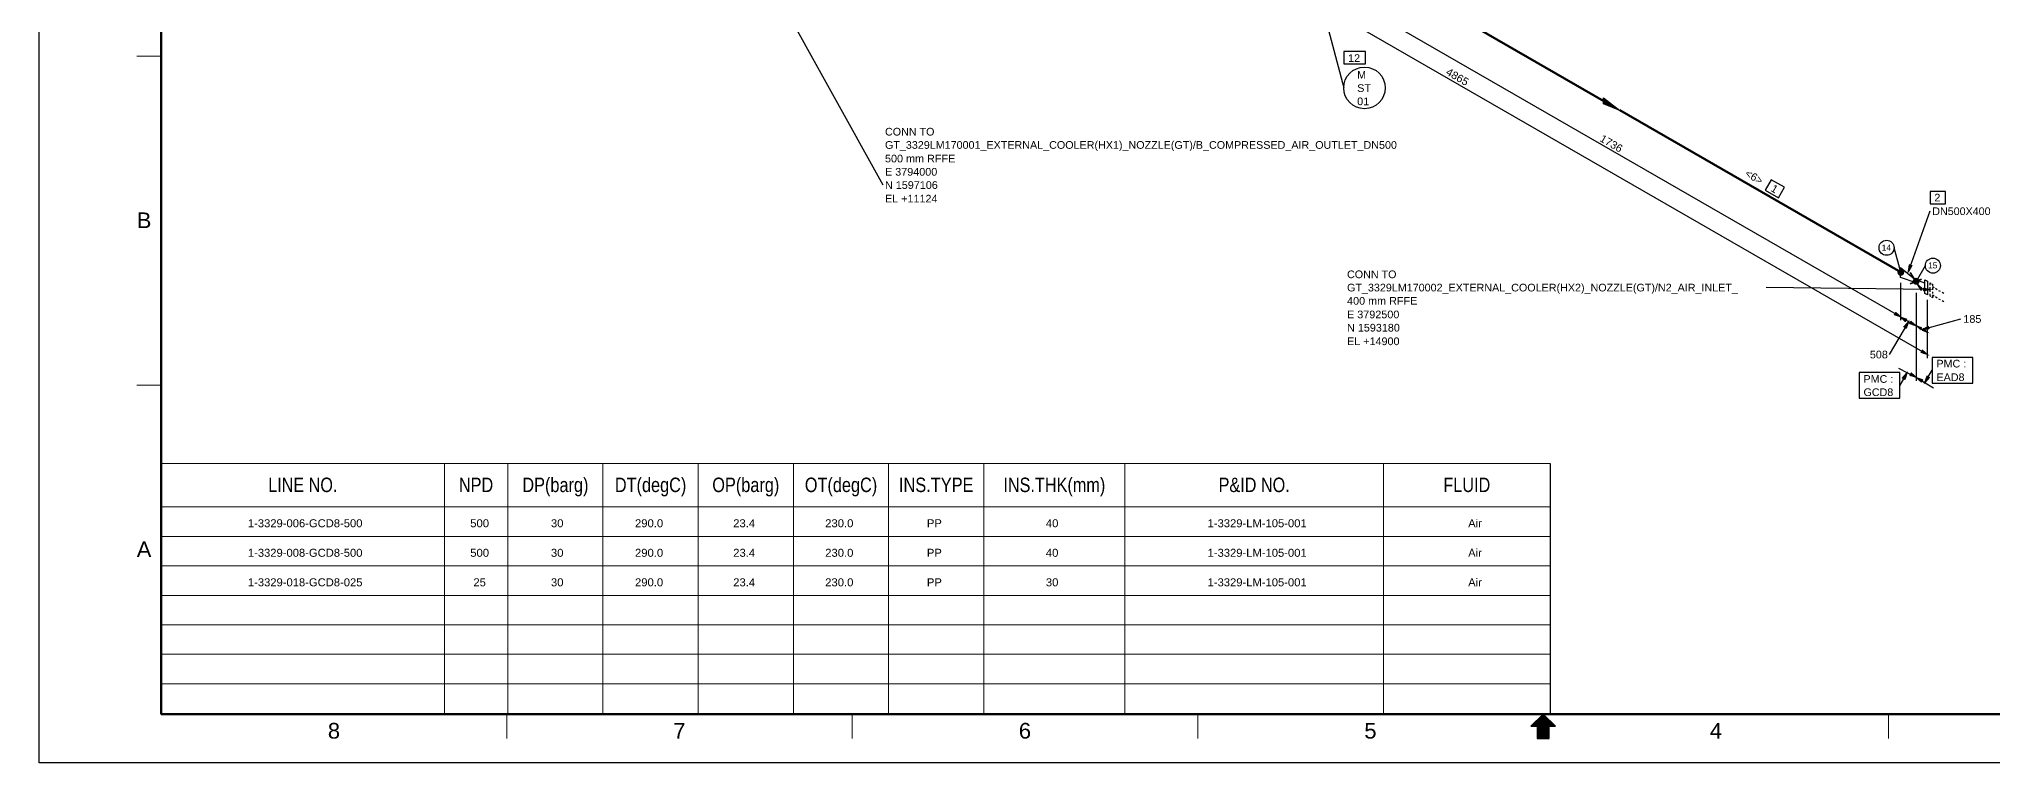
# Model space of a CAD drawing. Header units: inches. Extents: x 0 to 841, y 0 to 594.
# Drawn here: x 0 to 560, y 0 to 208 of the extents above; entities that cross this region are included whole.
import ezdxf
from ezdxf.enums import TextEntityAlignment as Align
from ezdxf.xclip import XClip

# ---------------------------------------------------------------- set-up
doc = ezdxf.new("R2010")
doc.units = ezdxf.units.IN
doc.header["$MEASUREMENT"] = 0
doc.header["$XCLIPFRAME"] = 0
for name, color, linetype in [('1-3320-LP-186-001-201_MODEL-EMBED 1_DWG$0$Default', 7, 'Continuous'), ('BG 0', 7, 'Continuous'), ('BG BG BG BG BG 2', 7, 'Continuous'), ('BG BG BG BG TITLETEXT', 7, 'Continuous'), ('BG Border', 7, 'Continuous'), ('DIMLINES', 7, 'Continuous'), ('DIMTEXT', 7, 'Continuous'), ('FITTINGS', 7, 'Continuous'), ('ISOTEXT', 7, 'Continuous'), ('NOZZLES', 7, 'Continuous'), ('PIPE', 7, 'Continuous'), ('WELDS', 7, 'Continuous')]:
    doc.layers.add(name, color=color, linetype=linetype)
doc.styles.add('1-3320-LP-186-001-201_MODEL-EMBED 1_DWG$0$Arial', font='arial.ttf')
doc.styles.add('Arial', font='arial.ttf')

# ---------------------------------------------------------------- blocks, each defined once
blk = doc.blocks.new('1-3320-LP-186-001-201_MODEL-EMBED 1_DWG')
at = {"layer": '1-3320-LP-186-001-201_MODEL-EMBED 1_DWG$0$Default', "color": 4, "style": '1-3320-LP-186-001-201_MODEL-EMBED 1_DWG$0$Arial'}
for s, width, p in [('1-3329-006-GCD8-500', 1.002126, (0.931336, -0.115628)), ('500', 1.008516, (3.43979, -0.115628)), ('30', 1.008516, (4.350117, -0.115628)), ('290.0 ', 1.008516, (5.29826, -0.115628)), ('23.4 ', 1.008516, (6.406503, -0.115628)), ('230.0 ', 1.008516, (7.444094, -0.115628)), ('PP', 1.004063, (8.591588, -0.115628)), ('40', 1.008516, (9.933451, -0.115628)), ('1-3329-LM-105-001', 1.002802, (11.758255, -0.115628)), ('Air', 0.993934, (14.698398, -0.115628)), ('1-3329-008-GCD8-500', 1.002126, (0.931336, -0.448962)), ('500', 1.008516, (3.43979, -0.448962)), ('290.0 ', 1.008516, (5.29826, -0.448962)), ('23.4 ', 1.008516, (6.406503, -0.448962)), ('230.0 ', 1.008516, (7.444094, -0.448962)), ('PP', 1.004063, (8.591588, -0.448962)), ('40', 1.008516, (9.933451, -0.448962)), ('1-3329-LM-105-001', 1.002802, (11.758255, -0.448962)), ('Air', 0.993934, (14.698398, -0.448962)), ('1-3329-018-GCD8-025', 1.002126, (0.931336, -0.782295)), ('25', 1.008516, (3.475116, -0.782295)), ('30', 1.008516, (4.350117, -0.782295)), ('290.0 ', 1.008516, (5.29826, -0.782295)), ('23.4 ', 1.008516, (6.406503, -0.782295)), ('230.0 ', 1.008516, (7.444094, -0.782295)), ('PP', 1.004063, (8.591588, -0.782295)), ('30', 1.008516, (9.933451, -0.782295)), ('1-3329-LM-105-001', 1.002802, (11.758255, -0.782295)), ('Air', 0.993934, (14.698398, -0.782295))]:
    blk.add_text(s, height=0.090278, dxfattribs=dict(at, width=width)).set_placement(p, align=Align.TOP_LEFT)
at = {"layer": '1-3320-LP-186-001-201_MODEL-EMBED 1_DWG$0$Default', "color": 7, "style": '1-3320-LP-186-001-201_MODEL-EMBED 1_DWG$0$Arial', "width": 1.008516}
blk.add_text('30', height=0.090278, dxfattribs=at).set_placement((4.350117, -0.448962), align=Align.TOP_LEFT)

msp = doc.modelspace()

# ---------------------------------------------------------------- hatches: boundary and pattern name
at = {"layer": 'DIMLINES', "linetype": 'Continuous'}
for points in [[(531.64, 128.52), (533.48, 127.88), (532.04, 129.16)], [(535.16, 127.24), (533.32, 127.88), (534.76, 126.6)], [(535, 124.68), (535.64, 126.52), (534.36, 125.08)], [(536.04, 125.96), (537.88, 125.32), (536.44, 126.6)], [(539.32, 124.84), (537.96, 125.32), (539.08, 124.36)], [(541.32, 125.16), (539.56, 124.28), (541.48, 124.44)], [(539.72, 124.04), (541.08, 123.56), (539.96, 124.52)], [(539.32, 117.72), (541.16, 117.08), (539.72, 118.36)], [(534.6, 109.96), (535.24, 111.8), (533.96, 110.36)], [(536.12, 111.16), (537.96, 110.52), (536.52, 111.8)], [(539.72, 109.88), (537.88, 110.52), (539.32, 109.24)], [(541, 110.92), (540.36, 109.08), (541.64, 110.52)]]:
    msp.add_hatch(color=2, dxfattribs=at).paths.add_polyline_path(points)
at = {"layer": 'DIMLINES', "linetype": 'ByBlock'}
h = msp.add_hatch(dxfattribs=at)
h.set_pattern_fill('LINE', scale=25.4, style=0)
h.paths.add_polyline_path([(531.64, 128.52), (533.48, 127.88), (532.04, 129.16)])
h = msp.add_hatch(dxfattribs=at)
h.set_pattern_fill('LINE', scale=25.4, style=0)
h.paths.add_polyline_path([(535.16, 127.24), (533.32, 127.88), (534.76, 126.6)])
h = msp.add_hatch(dxfattribs=at)
h.set_pattern_fill('LINE', scale=25.4, style=0)
h.paths.add_polyline_path([(535, 124.68), (535.64, 126.52), (534.36, 125.08)])
h = msp.add_hatch(dxfattribs=at)
h.set_pattern_fill('LINE', scale=25.4, style=0)
h.paths.add_polyline_path([(536.04, 125.96), (537.88, 125.32), (536.44, 126.6)])
h = msp.add_hatch(dxfattribs=at)
h.set_pattern_fill('LINE', scale=25.4, style=0)
h.paths.add_polyline_path([(539.32, 124.84), (537.96, 125.32), (539.08, 124.36)])
h = msp.add_hatch(dxfattribs=at)
h.set_pattern_fill('LINE', scale=25.4, style=0)
h.paths.add_polyline_path([(541.32, 125.16), (539.56, 124.28), (541.48, 124.44)])
h = msp.add_hatch(dxfattribs=at)
h.set_pattern_fill('LINE', scale=25.4, style=0)
h.paths.add_polyline_path([(539.72, 124.04), (541.08, 123.56), (539.96, 124.52)])
h = msp.add_hatch(dxfattribs=at)
h.set_pattern_fill('LINE', scale=25.4, style=0)
h.paths.add_polyline_path([(539.32, 117.72), (541.16, 117.08), (539.72, 118.36)])
h = msp.add_hatch(dxfattribs=at)
h.set_pattern_fill('LINE', scale=25.4, style=0)
h.paths.add_polyline_path([(534.6, 109.96), (535.24, 111.8), (533.96, 110.36)])
h = msp.add_hatch(dxfattribs=at)
h.set_pattern_fill('LINE', scale=25.4, style=0)
h.paths.add_polyline_path([(536.12, 111.16), (537.96, 110.52), (536.52, 111.8)])
h = msp.add_hatch(dxfattribs=at)
h.set_pattern_fill('LINE', scale=25.4, style=0)
h.paths.add_polyline_path([(539.72, 109.88), (537.88, 110.52), (539.32, 109.24)])
h = msp.add_hatch(dxfattribs=at)
h.set_pattern_fill('LINE', scale=25.4, style=0)
h.paths.add_polyline_path([(541, 110.92), (540.36, 109.08), (541.64, 110.52)])
at = {"layer": 'ISOTEXT', "linetype": 'Continuous'}
for points in [[(535.96, 142.84), (535.64, 140.92), (536.68, 142.6)], [(540.04, 135.4), (541.96, 135.72), (540.04, 136.12)]]:
    msp.add_hatch(color=2, dxfattribs=at).paths.add_polyline_path(points)
at = {"layer": 'ISOTEXT', "linetype": 'ByBlock'}
h = msp.add_hatch(dxfattribs=at)
h.set_pattern_fill('LINE', scale=25.4, style=0)
h.paths.add_polyline_path([(535.96, 142.84), (535.64, 140.92), (536.68, 142.6)])
h = msp.add_hatch(dxfattribs=at)
h.set_pattern_fill('LINE', scale=25.4, style=0)
h.paths.add_polyline_path([(540.04, 135.4), (541.96, 135.72), (540.04, 136.12)])
at = {"layer": 'NOZZLES', "linetype": 'Continuous'}
h = msp.add_hatch(color=7, dxfattribs=at)
edge = h.paths.add_edge_path()
edge.add_arc((533.48, 140.68), 0.76, 0, 360)
at = {"layer": 'NOZZLES', "linetype": 'ByBlock'}
h = msp.add_hatch(dxfattribs=at)
h.set_pattern_fill('LINE', scale=25.4, style=0)
edge = h.paths.add_edge_path()
edge.add_arc((533.48, 140.68), 0.76, 0, 360)
at = {"layer": 'NOZZLES', "linetype": 'Continuous'}
h = msp.add_hatch(color=7, dxfattribs=at)
edge = h.paths.add_edge_path()
edge.add_arc((537.88, 138.12), 0.76, 0, 360)
at = {"layer": 'NOZZLES', "linetype": 'ByBlock'}
h = msp.add_hatch(dxfattribs=at)
h.set_pattern_fill('LINE', scale=25.4, style=0)
edge = h.paths.add_edge_path()
edge.add_arc((537.88, 138.12), 0.76, 0, 360)

# ---------------------------------------------------------------- linework, layer by layer
at = {"layer": 'BG 0', "color": 2, "linetype": 'Continuous', "lineweight": 25}
msp.add_line((432.98, 85.88), (432.98, 14), dxfattribs=at)
at = {"layer": 'BG BG BG BG BG 2', "color": 2, "linetype": 'Continuous', "lineweight": 15}
for p, q in [((432.98, 85.88), (35, 85.88)), ((116.13, 14.27), (116.13, 85.88)), ((134.31, 14.27), (134.31, 85.88)), ((161.59, 14.27), (161.59, 85.88)), ((188.87, 14.27), (188.87, 85.88)), ((216.16, 14.27), (216.16, 85.88)), ((243.44, 14.27), (243.44, 85.88)), ((270.72, 14.27), (270.72, 85.88)), ((311.11, 14.27), (311.11, 85.88)), ((385.27, 14.27), (385.27, 85.88)), ((432.98, 73.42), (35, 73.42)), ((432.98, 64.96), (35, 64.96)), ((432.98, 56.51), (35, 56.51)), ((432.98, 48.06), (35, 48.06)), ((432.98, 39.61), (35, 39.61)), ((432.98, 31.16), (35, 31.16)), ((432.98, 22.71), (35, 22.71))]:
    msp.add_line(p, q, dxfattribs=at)
at = {"layer": 'BG Border', "color": 7, "linetype": 'Continuous', "lineweight": 25}
for p, q in [((0, 0), (0, 594)), ((431, 14), (427.5, 10.5)), ((434.5, 10.5), (431, 14)), ((427.5, 10.5), (429.25, 10.5)), ((429.25, 10.5), (429.25, 6.98)), ((429.25, 6.98), (432.75, 6.98)), ((432.75, 6.98), (432.75, 10.5)), ((432.75, 10.5), (434.5, 10.5)), ((841, 0), (0, 0))]:
    msp.add_line(p, q, dxfattribs=at)
at = {"layer": 'BG Border', "color": 3, "linetype": 'Continuous', "lineweight": 120}
for p, q in [((35, 14), (35, 580)), ((827, 14), (35, 14))]:
    msp.add_line(p, q, dxfattribs=at)
at = {"layer": 'BG Border', "color": 7, "linetype": 'Continuous', "lineweight": 13}
for p, q in [((27.98, 202.67), (35, 202.67)), ((27.98, 108.33), (35, 108.33)), ((134, 14), (134, 6.98)), ((233, 14), (233, 6.98)), ((332, 14), (332, 6.98)), ((428.4, 11.4), (428.4, 10.5)), ((428.6, 11.6), (428.6, 10.5)), ((428.8, 11.8), (428.8, 10.5)), ((429, 12), (429, 10.5)), ((429.2, 12.2), (429.2, 10.5)), ((429.4, 12.4), (429.4, 6.98)), ((429.6, 12.6), (429.6, 6.98)), ((429.8, 12.8), (429.8, 6.98)), ((430, 13), (430, 6.98)), ((430.2, 13.2), (430.2, 6.98)), ((430.4, 13.4), (430.4, 6.98)), ((430.6, 13.6), (430.6, 6.98)), ((430.8, 13.8), (430.8, 6.98)), ((431, 14), (431, 6.98)), ((431.2, 13.8), (431.2, 6.98)), ((431.4, 13.6), (431.4, 6.98)), ((431.6, 13.4), (431.6, 6.98)), ((431.8, 13.2), (431.8, 6.98)), ((432, 13), (432, 6.98)), ((432.2, 12.8), (432.2, 6.98)), ((432.4, 12.6), (432.4, 6.98)), ((432.6, 12.4), (432.6, 6.98)), ((432.8, 12.2), (432.8, 10.5)), ((433, 12), (433, 10.5)), ((433.2, 11.8), (433.2, 10.5)), ((433.4, 11.6), (433.4, 10.5)), ((433.6, 11.4), (433.6, 10.5)), ((433.8, 11.2), (433.8, 10.5)), ((530, 14), (530, 6.98)), ((427.6, 10.6), (427.6, 10.5)), ((427.8, 10.8), (427.8, 10.5)), ((428, 11), (428, 10.5)), ((428.2, 11.2), (428.2, 10.5)), ((434, 11), (434, 10.5)), ((434.2, 10.8), (434.2, 10.5)), ((434.4, 10.6), (434.4, 10.5))]:
    msp.add_line(p, q, dxfattribs=at)
at = {"layer": 'BG Border', "color": 3, "linetype": 'Continuous', "lineweight": 120}
msp.add_lwpolyline([(827, 580), (35, 580), (35, 14), (827, 14)], close=True, dxfattribs=at)
at = {"layer": 'DIMLINES', "color": 2, "linetype": 'Continuous', "lineweight": 30}
for p, q in [((122.6, 358.36), (541.16, 117.08)), ((367.72, 223.48), (533.48, 127.88)), ((533.48, 126.92), (533.48, 137.64)), ((537.96, 109.56), (537.96, 134.84)), ((531.64, 128.52), (532.04, 129.16)), ((532.04, 129.16), (533.48, 127.88)), ((541.16, 122.44), (541.16, 132.76)), ((541.16, 116.04), (541.16, 132.6)), ((535.64, 126.52), (530.12, 117.16)), ((533.48, 127.88), (531.64, 128.52)), ((533.32, 127.88), (535.16, 127.24)), ((534.76, 126.6), (533.32, 127.88)), ((533.32, 127.88), (537.88, 125.32)), ((534.36, 125.08), (535.64, 126.52)), ((535, 124.68), (534.36, 125.08)), ((535.16, 127.24), (534.76, 126.6)), ((535.64, 126.52), (535, 124.68)), ((536.04, 125.96), (536.44, 126.6)), ((537.88, 125.32), (536.04, 125.96)), ((536.44, 126.6), (537.88, 125.32)), ((537.96, 125.32), (539.32, 124.84)), ((539.08, 124.36), (537.96, 125.32)), ((537.96, 125.32), (541.08, 123.56)), ((539.32, 124.84), (539.08, 124.36)), ((539.56, 124.28), (550.68, 127.32)), ((539.56, 124.28), (541.32, 125.16)), ((541.48, 124.44), (539.56, 124.28)), ((539.72, 124.04), (539.96, 124.52)), ((541.08, 123.56), (539.72, 124.04)), ((539.96, 124.52), (541.08, 123.56)), ((541.32, 125.16), (541.48, 124.44)), ((539.32, 117.72), (539.72, 118.36)), ((541.16, 117.08), (539.32, 117.72)), ((539.72, 118.36), (541.16, 117.08)), ((532.84, 113.24), (537.96, 110.52)), ((540.36, 109.08), (542.44, 112.6)), ((554.12, 116.28), (542.44, 116.28)), ((542.44, 116.28), (542.44, 108.92)), ((554.12, 108.92), (554.12, 116.28)), ((533.24, 111.96), (521.56, 111.96)), ((521.56, 111.96), (521.56, 104.6)), ((535.24, 111.8), (533.16, 108.28)), ((533.24, 104.6), (533.24, 111.96)), ((533.96, 110.36), (535.24, 111.8)), ((534.6, 109.96), (533.96, 110.36)), ((535.24, 111.8), (534.6, 109.96)), ((536.12, 111.16), (536.52, 111.8)), ((537.96, 110.52), (536.12, 111.16)), ((536.52, 111.8), (537.96, 110.52)), ((537.88, 110.52), (539.72, 109.88)), ((539.32, 109.24), (537.88, 110.52)), ((537.88, 110.52), (542.84, 107.56)), ((539.72, 109.88), (539.32, 109.24)), ((540.36, 109.08), (541, 110.92)), ((541.64, 110.52), (540.36, 109.08)), ((541, 110.92), (541.64, 110.52)), ((542.44, 108.92), (554.12, 108.92)), ((521.56, 104.6), (533.24, 104.6))]:
    msp.add_line(p, q, dxfattribs=at)
at = {"layer": 'DIMLINES', "color": 2, "linetype": 'Continuous', "lineweight": 30, "const_width": 0.3}
for points in [[(531.64, 128.52), (533.48, 127.88), (532.04, 129.16)], [(535.16, 127.24), (533.32, 127.88), (534.76, 126.6)], [(535, 124.68), (535.64, 126.52), (534.36, 125.08)], [(536.04, 125.96), (537.88, 125.32), (536.44, 126.6)], [(539.32, 124.84), (537.96, 125.32), (539.08, 124.36)], [(541.32, 125.16), (539.56, 124.28), (541.48, 124.44)], [(539.72, 124.04), (541.08, 123.56), (539.96, 124.52)], [(539.32, 117.72), (541.16, 117.08), (539.72, 118.36)], [(534.6, 109.96), (535.24, 111.8), (533.96, 110.36)], [(536.12, 111.16), (537.96, 110.52), (536.52, 111.8)], [(539.72, 109.88), (537.88, 110.52), (539.32, 109.24)], [(541, 110.92), (540.36, 109.08), (541.64, 110.52)]]:
    msp.add_lwpolyline(points, close=True, dxfattribs=at)
at = {"layer": 'FITTINGS', "color": 7, "linetype": 'Continuous', "lineweight": 30}
for p, q in [((448.3, 189.8), (448.3, 190.7)), ((448.3, 190.7), (453, 187.1)), ((448.3, 189), (448.3, 190.6)), ((448.3, 190.6), (452.5, 187.4)), ((448.3, 189), (448.3, 190.5)), ((448.3, 190.5), (452, 187.6)), ((448.3, 189.1), (448.3, 190.3)), ((448.3, 190.3), (451.5, 187.9)), ((448.3, 189.3), (448.3, 190.2)), ((448.3, 190.2), (451.1, 188.2)), ((448.3, 189.4), (448.3, 190.1)), ((448.3, 190.1), (450.7, 188.4)), ((448.3, 189.4), (448.3, 190)), ((448.3, 190), (450.2, 188.6)), ((448.3, 189.6), (448.3, 189.8)), ((448.3, 189.8), (449.8, 188.9)), ((448.3, 189.7), (448.3, 189.8)), ((448.3, 189.8), (453, 187.1)), ((449.8, 188.9), (448.3, 189.7)), ((450.2, 188.6), (448.3, 189.6)), ((451.1, 188.2), (448.3, 189.4)), ((450.7, 188.4), (448.3, 189.4)), ((451.5, 187.9), (448.3, 189.3)), ((452, 187.6), (448.3, 189.1)), ((453, 187.1), (448.3, 189)), ((452.5, 187.4), (448.3, 189))]:
    msp.add_line(p, q, dxfattribs=at)
at = {"layer": 'ISOTEXT', "color": 2, "linetype": 'Continuous', "lineweight": 30}
for p, q in [((198.92, 243.16), (241.8, 165.72)), ((362.36, 237.08), (373.88, 193.56)), ((380.12, 203.96), (373.88, 203.96)), ((373.88, 203.96), (373.88, 200.44)), ((380.12, 200.44), (380.12, 203.96)), ((373.88, 200.44), (380.12, 200.44)), ((496.36, 167.24), (494.6, 164.2)), ((494.6, 164.2), (498.44, 162.04)), ((500.2, 165.08), (496.36, 167.24)), ((498.44, 162.04), (500.2, 165.08)), ((546.28, 163.88), (541.88, 163.88)), ((541.88, 163.88), (541.88, 160.36)), ((546.28, 160.36), (546.28, 163.88)), ((535.64, 140.92), (541.88, 158.28)), ((541.88, 160.36), (546.28, 160.36)), ((533.48, 140.68), (531.56, 147.72)), ((535.64, 140.92), (535.96, 142.84)), ((536.68, 142.6), (535.64, 140.92)), ((535.96, 142.84), (536.68, 142.6)), ((537.96, 138.12), (540.52, 142.6)), ((541.96, 135.72), (494.92, 136.36)), ((540.04, 135.4), (540.04, 136.12)), ((540.04, 136.12), (541.96, 135.72)), ((541.96, 135.72), (540.04, 135.4))]:
    msp.add_line(p, q, dxfattribs=at)
at = {"layer": 'ISOTEXT', "color": 2, "linetype": 'Continuous', "lineweight": 30, "const_width": 0.3}
for points in [[(535.96, 142.84), (535.64, 140.92), (536.68, 142.6)], [(540.04, 135.4), (541.96, 135.72), (540.04, 136.12)]]:
    msp.add_lwpolyline(points, close=True, dxfattribs=at)
at = {"layer": 'ISOTEXT', "color": 2, "linetype": 'Continuous', "lineweight": 30}
for centre, radius in [((379.8, 193.56), 5.96), ((529.4, 147.72), 2.16), ((542.68, 142.6), 2.16)]:
    msp.add_circle(centre, radius, dxfattribs=at)
at = {"layer": 'NOZZLES', "color": 7, "linetype": 'Continuous', "lineweight": 25}
for p, q in [((533.4, 140.6), (533.4, 142.1)), ((533.4, 142.1), (537.9, 138.4)), ((533.4, 139.2), (533.4, 140.6)), ((537.9, 137.7), (533.4, 139.2)), ((540.4, 137.6), (537.8, 138.5)), ((537.8, 138.5), (537.8, 137.7)), ((537.8, 137.7), (540.4, 135.4)), ((537.9, 138.4), (537.9, 137.7)), ((540.4, 136.6), (540.4, 138.5)), ((540.4, 138.5), (541.1, 138.1)), ((540.4, 134.6), (540.4, 136.6)), ((541.1, 134.2), (540.4, 134.6)), ((541.1, 138.1), (541.1, 134.2)), ((541.9, 137), (541.9, 137.7)), ((541.9, 137.7), (542.1, 137.6)), ((541.9, 135.8), (541.9, 136.4)), ((541.9, 135.1), (541.9, 135.8)), ((541.9, 133.8), (541.9, 134.5)), ((542.3, 137.4), (542.6, 137.3)), ((542.6, 137.3), (542.6, 136.8)), ((542.6, 136.6), (543, 136.3)), ((542.6, 136.2), (542.6, 135.7)), ((542.6, 135.1), (542.6, 134.6)), ((543.4, 136.1), (543.9, 135.8)), ((544.3, 135.5), (544.8, 135.3)), ((545.3, 135), (545.8, 134.7)), ((542.2, 133.7), (541.9, 133.8)), ((542.6, 133.4), (542.4, 133.5)), ((542.6, 134.2), (543, 133.9)), ((542.6, 134), (542.6, 133.4)), ((543.4, 133.7), (543.9, 133.4)), ((544.3, 133.1), (544.8, 132.9)), ((545.3, 132.6), (545.8, 132.3))]:
    msp.add_line(p, q, dxfattribs=at)
at = {"layer": 'NOZZLES', "color": 7, "linetype": 'Continuous', "lineweight": 35}
for centre in [(533.48, 140.68), (537.88, 138.12)]:
    msp.add_circle(centre, 0.76, dxfattribs=at)
at = {"layer": 'PIPE', "color": 7, "linetype": 'Continuous', "lineweight": 50}
for p, q in [((367.8, 236.3), (448.4, 189.8)), ((453, 187.2), (533.5, 140.7))]:
    msp.add_line(p, q, dxfattribs=at)
at = {"layer": 'WELDS', "color": 7, "linetype": 'Continuous', "lineweight": 35}
for p, q in [((536.2, 140.6), (539.4, 135.5)), ((536.2, 137.4), (539.4, 138.7))]:
    msp.add_line(p, q, dxfattribs=at)
for centre in [(533.48, 140.68), (537.88, 138.12)]:
    msp.add_circle(centre, 0.76, dxfattribs=at)

# ---------------------------------------------------------------- block references
at = {"layer": 'NOZZLES', "linetype": 'ByBlock'}
ref = msp.add_blockref('1-3320-LP-186-001-201_MODEL-EMBED 1_DWG', (36.18, 72.81), dxfattribs=dict(at, xscale=25.4, yscale=25.4, zscale=25.4))
XClip(ref).set_block_clipping_path([(-0.029528, -2.66273), (15.699643, 0.003937)])

# ---------------------------------------------------------------- texts
at = {"layer": 'BG BG BG BG TITLETEXT', "color": 4, "style": 'Arial'}
for s, height, width, p in [('LINE NO.', 4.146, 0.800705, (75.57, 79.74)), ('NPD', 4.146, 0.80406, (125.22, 79.74)), ('DP(barg)', 4.146, 0.806291, (147.95, 79.74)), ('DT(degC)', 4.146, 0.805416, (175.23, 79.74)), ('OP(barg)', 4.146, 0.806696, (202.51, 79.74)), ('OT(degC)', 4.146, 0.805802, (229.8, 79.74)), ('INS.TYPE', 4.146, 0.809963, (257.08, 79.74)), ('INS.THK(mm)', 4.1456, 0.803775, (290.92, 79.74)), ('P&ID NO.', 4.146, 0.801737, (348.19, 79.74)), ('FLUID', 4.146, 0.803157, (409.13, 79.74))]:
    msp.add_text(s, height=height, dxfattribs=dict(at, width=width)).set_placement(p, align=Align.MIDDLE_CENTER)
at = {"layer": 'BG Border', "color": 3, "style": 'Arial', "width": 1.004063}
for s, p in [('B', (27.98, 155.6)), ('A', (27.98, 61.26))]:
    msp.add_text(s, height=4.5, dxfattribs=at).set_placement(p, align=Align.MIDDLE_LEFT)
at = {"layer": 'BG Border', "color": 3, "style": 'Arial', "width": 1.008516}
for s, p in [('8', (84.5, 11.48)), ('7', (183.5, 11.48)), ('6', (282.5, 11.48)), ('5', (381.5, 11.48)), ('4', (480.5, 11.48))]:
    msp.add_text(s, height=4.5, dxfattribs=at).set_placement(p, align=Align.TOP_CENTER)
at = {"layer": 'DIMLINES', "color": 2, "style": 'Arial'}
for s, width, p in [('PMC :', 0.997825, (543.7, 113.4)), ('GCD8', 0.997825, (522.8, 105.2)), ('PMC :', 0.997825, (522.8, 109)), ('EAD8', 1.001693, (543.7, 109.5))]:
    msp.add_text(s, height=2.2, dxfattribs=dict(at, width=width)).set_placement(p)
at = {"layer": 'DIMTEXT', "color": 2, "style": 'Arial', "width": 1.008516}
for s, p in [('4865', (402.9, 197.5)), ('1736', (447, 178.4))]:
    msp.add_text(s, height=2.2, rotation=330, dxfattribs=at).set_placement(p)
for s, p in [('185', (551.4, 126.2)), ('508', (524.6, 116))]:
    msp.add_text(s, height=2.2, dxfattribs=at).set_placement(p)
at = {"layer": 'ISOTEXT', "color": 2, "style": 'Arial'}
for s, height, width, p in [('12', 2.2, 1.008516, (375.1, 201)), ('M', 2.2, 0.990691, (377.7, 196.2)), ('01', 2.2, 1.008516, (377.7, 188.6)), ('ST', 2.2, 1.011406, (377.7, 192.4)), ('CONN TO', 2.2, 0.999656, (242.4, 179.9)), ('500 mm RFFE', 2.2, 1.008504, (242.4, 172.2)), ('GT_3329LM170001_EXTERNAL_COOLER(HX1)_NOZZLE(GT)/B_COMPRESSED_AIR_OUTLET_DN500', 2.2, 1.001118, (242.4, 176.1)), ('E 3794000', 2.2, 1.007902, (242.4, 168.4)), ('N 1597106', 2.2, 1.006087, (242.4, 164.6)), ('EL +11124', 2.2, 1.005315, (242.4, 160.7)), ('2', 2.2, 1.008516, (543.1, 161)), ('DN500X400', 2.2, 0.99789, (542.5, 157.1)), ('14', 1.7, 1.008516, (528, 146.9)), ('CONN TO', 2.2, 0.999656, (374.8, 139)), ('15', 1.7, 1.008516, (541.3, 141.8)), ('GT_3329LM170002_EXTERNAL_COOLER(HX2)_NOZZLE(GT)/N2_AIR_INLET_', 2.2, 1.001172, (374.8, 135.2)), ('400 mm RFFE', 2.2, 1.008504, (374.8, 131.4)), ('E 3792500', 2.2, 1.007902, (374.8, 127.5)), ('N 1593180', 2.2, 1.006087, (374.8, 123.7)), ('EL +14900', 2.2, 1.005315, (374.8, 119.8))]:
    msp.add_text(s, height=height, dxfattribs=dict(at, width=width)).set_placement(p)
for s, width, p in [('<6>', 0.993892, (488.6, 168.4)), ('1', 1.008516, (496, 164.1))]:
    msp.add_text(s, height=2.2, rotation=330, dxfattribs=dict(at, width=width)).set_placement(p)

doc.saveas('drawing.dxf')
